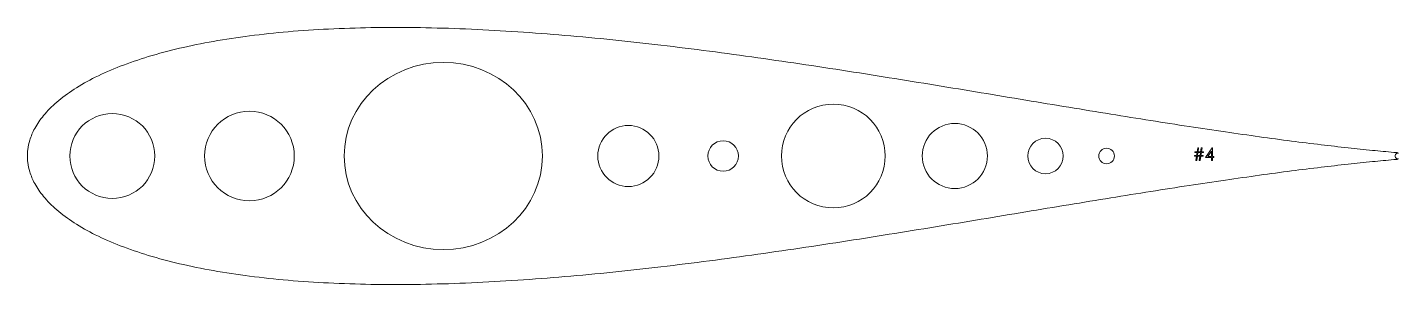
# Model space of a CAD drawing. Header units: inches. Extents: x 2.69 to 8.48, y 0.14 to 5.7.
# Drawn here: x 2.88 to 8.48, y 4.65 to 5.7 of the extents above; entities outside this region: 1.
import ezdxf

# ---------------------------------------------------------------- set-up
doc = ezdxf.new("R2010")
doc.units = ezdxf.units.IN
doc.header["$MEASUREMENT"] = 0
doc.styles.add('SLDTEXTSTYLE0', font='TXT', dxfattribs={"width": 0.75})

msp = doc.modelspace()

# ---------------------------------------------------------------- linework, layer by layer
at = {"color": 5, "linetype": 'Continuous', "lineweight": 5, "flags": 128}
for points in [[(7.6857, 5.1766), (7.6857, 5.1734), (7.6857, 5.1734), (7.6762, 5.1734), (7.6762, 5.1734), (7.6736, 5.1561), (7.6736, 5.1561), (7.6697, 5.1561), (7.6697, 5.1561), (7.6723, 5.1734), (7.6723, 5.1734), (7.6621, 5.1734), (7.6621, 5.1734), (7.6595, 5.1561), (7.6595, 5.1561), (7.6556, 5.1561), (7.6556, 5.1561), (7.6582, 5.1734), (7.6582, 5.1734), (7.6498, 5.1734), (7.6498, 5.1734), (7.6498, 5.1766), (7.6498, 5.1766), (7.6587, 5.1766), (7.6587, 5.1766), (7.6604, 5.1881), (7.6604, 5.1881), (7.6511, 5.1881), (7.6511, 5.1881), (7.6511, 5.1913), (7.6511, 5.1913), (7.6609, 5.1913), (7.6609, 5.1913), (7.6633, 5.2074), (7.6633, 5.2074), (7.6671, 5.2074), (7.6671, 5.2074), (7.6647, 5.1913), (7.6647, 5.1913), (7.675, 5.1913), (7.675, 5.1913), (7.6774, 5.2074), (7.6774, 5.2074), (7.6812, 5.2074), (7.6812, 5.2074), (7.6788, 5.1913), (7.6788, 5.1913), (7.687, 5.1913), (7.687, 5.1913), (7.687, 5.1881), (7.687, 5.1881), (7.6784, 5.1881), (7.6784, 5.1881), (7.6766, 5.1766), (7.6766, 5.1766), (7.6857, 5.1766)], [(7.6745, 5.1881), (7.6643, 5.1881), (7.6643, 5.1881), (7.6625, 5.1766), (7.6625, 5.1766), (7.6728, 5.1766), (7.6728, 5.1766), (7.6745, 5.1881)], [(7.7226, 5.2074), (7.7235, 5.2074), (7.7235, 5.2074), (7.7235, 5.1727), (7.7235, 5.1727), (7.7293, 5.1727), (7.7293, 5.1727), (7.7293, 5.1676), (7.7293, 5.1676), (7.7235, 5.1676), (7.7235, 5.1676), (7.7235, 5.1561), (7.7235, 5.1561), (7.719, 5.1561), (7.719, 5.1561), (7.719, 5.1676), (7.719, 5.1676), (7.6953, 5.1676), (7.6953, 5.1676), (7.7226, 5.2074)], [(7.719, 5.1727), (7.719, 5.1945), (7.719, 5.1945), (7.7041, 5.1727), (7.7041, 5.1727), (7.719, 5.1727)]]:
    msp.add_lwpolyline(points, dxfattribs=at)
at = {"color": 1, "linetype": 'Continuous', "lineweight": 5}
for centre, radius in [((6.1728, 5.1741), 0.2123), ((3.2235, 5.1741), 0.1738), ((3.7845, 5.1741), 0.1834), ((5.3345, 5.1741), 0.125), ((6.6696, 5.1741), 0.1332), ((5.722, 5.1741), 0.0625), ((7.0406, 5.1741), 0.0725), ((7.2904, 5.1741), 0.032)]:
    msp.add_circle(centre, radius, dxfattribs=at)
for centre, radius, start, end in [((8.4833, 5.1741), 0.0123, 82.8692, 277.1308), ((8.4782, 5.1741), 0.0138, 61.4058, 85.2462), ((8.4782, 5.1741), 0.0138, 274.7538, 298.5942)]:
    msp.add_arc(centre, radius, start, end, dxfattribs=at)
msp.add_ellipse((4.5775, 5.1741), major_axis=(0.4055, 0), ratio=0.945349, dxfattribs=at)
msp.add_open_spline([(8.4793, 5.1879), (8.4748, 5.1883), (8.4408, 5.1911), (8.3739, 5.1973), (8.2744, 5.2077), (8.1642, 5.2204), (8.0436, 5.2355), (7.9132, 5.253), (7.7735, 5.273), (7.6251, 5.2952), (7.4687, 5.3196), (7.3049, 5.3459), (7.1344, 5.3739), (6.9579, 5.4032), (6.7761, 5.4334), (6.5898, 5.4642), (6.3996, 5.4951), (6.2064, 5.5256), (6.0109, 5.5553), (5.814, 5.5836), (5.6163, 5.6099), (5.4187, 5.6339), (5.2221, 5.655), (5.0273, 5.6726), (4.8351, 5.6864), (4.6465, 5.6959), (4.4623, 5.7007), (4.2834, 5.7005), (4.1107, 5.6951), (3.9451, 5.6841), (3.7877, 5.6675), (3.6393, 5.6451), (3.5009, 5.617), (3.3736, 5.5832), (3.2585, 5.544), (3.1566, 5.4997), (3.0693, 5.4508), (2.9978, 5.3984), (2.9434, 5.3443), (2.9065, 5.2911), (2.886, 5.2432), (2.8777, 5.2047), (2.8758, 5.1741), (2.8777, 5.1435), (2.886, 5.105), (2.9065, 5.0571), (2.9434, 5.0039), (2.9978, 4.9498), (3.0693, 4.8974), (3.1566, 4.8485), (3.2585, 4.8042), (3.3736, 4.765), (3.5009, 4.7312), (3.6393, 4.7031), (3.7877, 4.6807), (3.9451, 4.6641), (4.1107, 4.6531), (4.2834, 4.6477), (4.4623, 4.6475), (4.6465, 4.6523), (4.8351, 4.6618), (5.0273, 4.6756), (5.2221, 4.6932), (5.4187, 4.7143), (5.6163, 4.7383), (5.814, 4.7646), (6.0109, 4.7929), (6.2064, 4.8225), (6.3996, 4.8531), (6.5898, 4.884), (6.7761, 4.9148), (6.9579, 4.945), (7.1344, 4.9743), (7.3049, 5.0023), (7.4687, 5.0286), (7.6251, 5.053), (7.7735, 5.0752), (7.9132, 5.0952), (8.0436, 5.1127), (8.1642, 5.1278), (8.2744, 5.1405), (8.3739, 5.1509), (8.4408, 5.1571), (8.4748, 5.1599), (8.4793, 5.1603)], degree=3, knots=[0.020157, 0.020157, 0.020157, 0.020157, 0.0212709, 0.0285526, 0.0367807, 0.0459201, 0.0559318, 0.0667729, 0.0783971, 0.0907548, 0.1037932, 0.1174564, 0.1316862, 0.1464217, 0.1616, 0.1771561, 0.1930237, 0.2091348, 0.2254206, 0.2418116, 0.2582376, 0.2746286, 0.2909143, 0.3070252, 0.3228925, 0.3384483, 0.3536262, 0.3683612, 0.3825904, 0.396253, 0.4092904, 0.421647, 0.4332699, 0.4441092, 0.4541186, 0.4632551, 0.4714791, 0.4787553, 0.4850523, 0.490344, 0.4946098, 0.4978332, 0.5, 0.5021668, 0.5053902, 0.509656, 0.5149477, 0.5212447, 0.5285209, 0.5367449, 0.5458814, 0.5558908, 0.5667301, 0.578353, 0.5907096, 0.603747, 0.6174096, 0.6316388, 0.6463738, 0.6615517, 0.6771075, 0.6929748, 0.7090857, 0.7253714, 0.7417624, 0.7581884, 0.7745794, 0.7908652, 0.8069763, 0.8228439, 0.8384, 0.8535783, 0.8683138, 0.8825436, 0.8962068, 0.9092452, 0.9216029, 0.9332271, 0.9440682, 0.9540799, 0.9632193, 0.9714474, 0.9787291, 0.979843, 0.979843, 0.979843, 0.979843], dxfattribs=at)

# ---------------------------------------------------------------- texts
at = {"color": 7, "linetype": 'Continuous', "lineweight": 0, "insert": (2.7476, 0.377), "char_height": 0.24, "attachment_point": 2, "style": 'SLDTEXTSTYLE0'}
msp.add_mtext('2', dxfattribs=at)

doc.saveas('drawing.dxf')
